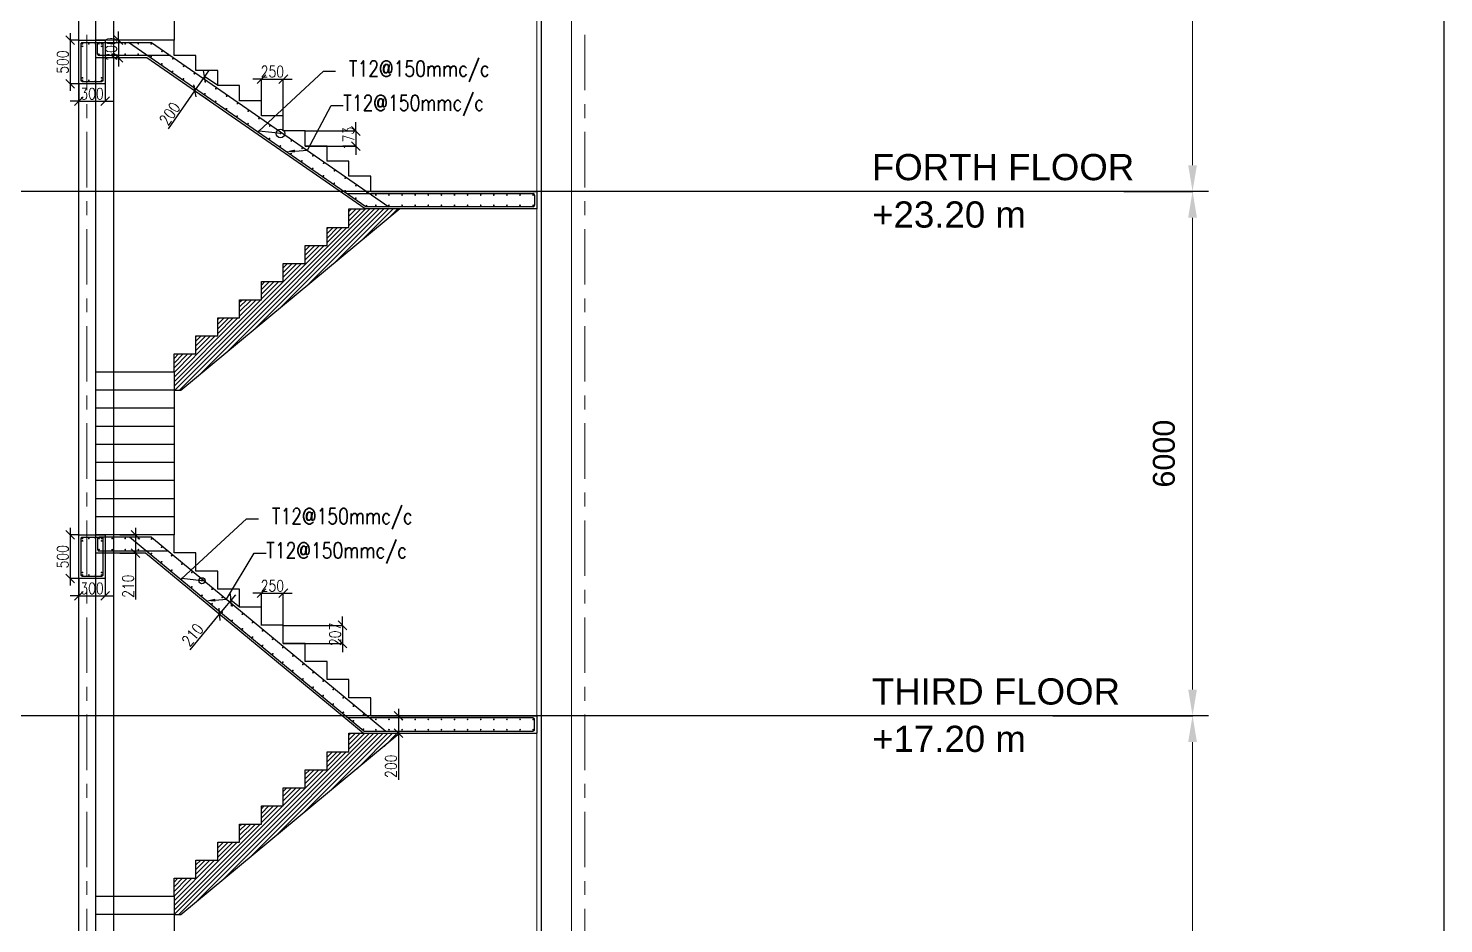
# Model space of a CAD drawing. Header units: millimetres. Extents: x 302989 to 1813244, y -656858 to -28185.
# Drawn here: x 1556258 to 1572456, y -611864 to -601618 of the extents above; entities that cross this region are included whole.
import ezdxf
from ezdxf import colors
from ezdxf.entities.mleader import LeaderData, LeaderLine
from ezdxf.math import Vec2, Vec3

# ---------------------------------------------------------------- set-up
doc = ezdxf.new("R2010")
doc.units = ezdxf.units.MM
doc.header["$MEASUREMENT"] = 0
doc.header["$PDMODE"] = 34
doc.linetypes.add('Grid Line', pattern=[22.225, 12.7, -3.175, 3.175, -3.175])
for name, color, linetype, lineweight in [('A-FLOR-LEVL', 51, 'Continuous', 9), ('LOAD AREA', 6, 'Continuous', 30), ('S-COLS', 5, 'Continuous', 9), ('S-GRID', 1, 'Continuous', 9)]:
    doc.layers.add(name, color=color, linetype=linetype, lineweight=lineweight)
for name, color, linetype in [('C.S LAYER Y', 131, 'Continuous'), ('CUTTED-BAR', 2, 'Continuous'), ('limits', 7, 'Continuous')]:
    doc.layers.add(name, color=color, linetype=linetype)
doc.styles.add('ARIAL', font='arial.ttf', dxfattribs={"height": 2.2})
doc.styles.add('DIM', font='ROMANS.SHX', dxfattribs={"width": 0.8})
doc.styles.get("Standard").update_dxf_attribs({"font": 'arial.ttf'})
doc.dimstyles.new('D250-1-100-BF', dxfattribs={"dimscale": 1000, "dimtxt": 0.25, "dimasz": 0.1, "dimexe": 0.1, "dimexo": 0.1, "dimgap": 0.02, "dimtad": 1, "dimdec": 0, "dimzin": 13, "dimdsep": 46, "dimtxsty": 'DIM', "dimblk1": 'OBLIQUE', "dimblk2": 'OBLIQUE', "dimsah": 1, "dimcen": 0, "dimdle": 0.08, "dimclrd": 8, "dimclre": 9, "dimclrt": 4, "dimadec": 0, "dimazin": 0, "dimtp": 1, "dimtm": 1, "dimtfac": 1000, "dimtdec": 0, "dimtix": 1, "dimtmove": 0, "dimatfit": 3, "dimldrblk": 'OBLIQUE', "dimfxl": 1, "dimtolj": 1, "dimtzin": 13, "dimarcsym": 0})
doc.dimstyles.new('ISO-25', dxfattribs={"dimtxt": 550, "dimasz": 600, "dimexe": 1.25, "dimexo": 0.625, "dimtad": 1, "dimdec": 0, "dimdsep": 46, "dimtxsty": 'Standard', "dimcen": 2.5, "dimadec": 0, "dimazin": 0, "dimtfac": 1, "dimtdec": 0, "dimtmove": 0, "dimatfit": 3, "dimfxl": 1, "dimarcsym": 0})

# ---------------------------------------------------------------- blocks, each defined once
blk = doc.blocks.new('*D1881')
at = {"color": 0, "linetype": 'Continuous', "lineweight": -2, "transparency": 16777216}
for p, q in [((1567983, -609485), (1569584, -609485)), ((1568797, -615485), (1569584, -615485))]:
    blk.add_line(p, q, dxfattribs=at)
at = {"color": 0, "linetype": 'Continuous', "lineweight": 15, "transparency": 16777216}
blk.add_line((1569582, -615185), (1569582, -609785), dxfattribs=at)
at = {"color": 0, "linetype": 'Continuous', "lineweight": -2, "transparency": 16777216}
for points in [[(1569532, -609785), (1569632, -609785), (1569582, -609485)], [(1569532, -615185), (1569632, -615185), (1569582, -615485)]]:
    blk.add_solid(points, dxfattribs=at)
at = {"layer": 'Defpoints', "color": 0, "linetype": 'Continuous', "lineweight": -2, "transparency": 16777216}
for p in [(1567982, -609485), (1569582, -609485), (1568797, -615485)]:
    blk.add_point(p, dxfattribs=at)
at = {"color": 0, "linetype": 'Continuous', "transparency": 16777216, "insert": (1569255, -612485), "char_height": 250, "attachment_point": 5, "rotation": 90}
blk.add_mtext('6000', dxfattribs=at)
blk = doc.blocks.new('*D1882')
at = {"color": 0, "linetype": 'Continuous', "lineweight": -2, "transparency": 16777216}
for p, q in [((1568797, -603485), (1569584, -603485)), ((1567983, -609485), (1569584, -609485))]:
    blk.add_line(p, q, dxfattribs=at)
at = {"color": 0, "linetype": 'Continuous', "lineweight": 15, "transparency": 16777216}
blk.add_line((1569582, -609185), (1569582, -603785), dxfattribs=at)
at = {"color": 0, "linetype": 'Continuous', "lineweight": -2, "transparency": 16777216}
for points in [[(1569532, -603785), (1569632, -603785), (1569582, -603485)], [(1569532, -609185), (1569632, -609185), (1569582, -609485)]]:
    blk.add_solid(points, dxfattribs=at)
at = {"layer": 'Defpoints', "color": 0, "linetype": 'Continuous', "lineweight": -2, "transparency": 16777216}
for p in [(1568797, -603485), (1569582, -603485), (1567982, -609485)]:
    blk.add_point(p, dxfattribs=at)
at = {"color": 0, "linetype": 'Continuous', "transparency": 16777216, "insert": (1569255, -606485), "char_height": 250, "attachment_point": 5, "rotation": 90}
blk.add_mtext('6000', dxfattribs=at)
blk = doc.blocks.new('*D1883')
at = {"color": 0, "linetype": 'Continuous', "lineweight": -2, "transparency": 16777216}
for p, q in [((1568797, -598485), (1569584, -598485)), ((1568797, -603485), (1569584, -603485))]:
    blk.add_line(p, q, dxfattribs=at)
at = {"color": 0, "linetype": 'Continuous', "lineweight": 15, "transparency": 16777216}
blk.add_line((1569582, -603185), (1569582, -598785), dxfattribs=at)
at = {"color": 0, "linetype": 'Continuous', "lineweight": -2, "transparency": 16777216}
for points in [[(1569532, -598785), (1569632, -598785), (1569582, -598485)], [(1569532, -603185), (1569632, -603185), (1569582, -603485)]]:
    blk.add_solid(points, dxfattribs=at)
at = {"layer": 'Defpoints', "color": 0, "linetype": 'Continuous', "lineweight": -2, "transparency": 16777216}
for p in [(1568797, -598485), (1569582, -598485), (1568797, -603485)]:
    blk.add_point(p, dxfattribs=at)
at = {"color": 0, "linetype": 'Continuous', "transparency": 16777216, "insert": (1569255, -600985), "char_height": 250, "attachment_point": 5, "rotation": 90}
blk.add_mtext('5000', dxfattribs=at)
blk = doc.blocks.new('_OBLIQUE')
at = {"color": 0, "linetype": 'ByBlock'}
blk.add_line((-0.5, -0.5), (0.5, 0.5), dxfattribs=at)
blk = doc.blocks.new('*D1920')
at = {"layer": 'CUTTED-BAR', "color": 8, "lineweight": -2, "ltscale": 2000, "transparency": 16777216}
for p, q in [((1560006, -602793), (1560006, -602693)), ((1560006, -602793), (1560006, -602966)), ((1560006, -602966), (1560006, -603066))]:
    blk.add_line(p, q, dxfattribs=at)
at = {"layer": 'CUTTED-BAR', "color": 9, "lineweight": -2, "ltscale": 2000, "transparency": 16777216}
for p, q in [((1559426, -602793), (1560006, -602793)), ((1559426, -602966), (1560006, -602966))]:
    blk.add_line(p, q, dxfattribs=at)
at = {"layer": 'Defpoints', "color": 0, "lineweight": -2, "ltscale": 2000, "transparency": 16777216}
for p in [(1559426, -602793), (1559426, -602966), (1560006, -602966)]:
    blk.add_point(p, dxfattribs=at)
at = {"layer": 'CUTTED-BAR', "color": 8, "lineweight": -2, "ltscale": 2000, "transparency": 16777216, "xscale": 100, "yscale": 100, "zscale": 100}
for p, rotation in [((1560006, -602793), 270), ((1560006, -602966), 90)]:
    blk.add_blockref('_OBLIQUE', p, dxfattribs=dict(at, rotation=rotation))
at = {"layer": 'CUTTED-BAR', "color": 4, "lineweight": -2, "ltscale": 2000, "transparency": 16777216, "insert": (1559921, -602879), "char_height": 130, "attachment_point": 5, "rotation": 90, "style": 'DIM'}
blk.add_mtext('\\A1;173', dxfattribs=at)
blk = doc.blocks.new('*D1921')
at = {"layer": 'CUTTED-BAR', "color": 8, "lineweight": -2, "ltscale": 2000, "transparency": 16777216}
for p, q in [((1558926, -602199), (1558826, -602199)), ((1558926, -602199), (1559176, -602199)), ((1559176, -602199), (1559276, -602199))]:
    blk.add_line(p, q, dxfattribs=at)
at = {"layer": 'CUTTED-BAR', "color": 9, "lineweight": -2, "ltscale": 2000, "transparency": 16777216}
for p, q in [((1558926, -602620), (1558926, -602199)), ((1559176, -602620), (1559176, -602199))]:
    blk.add_line(p, q, dxfattribs=at)
at = {"layer": 'Defpoints', "color": 0, "lineweight": -2, "ltscale": 2000, "transparency": 16777216}
for p in [(1559176, -602199), (1558926, -602620), (1559176, -602620)]:
    blk.add_point(p, dxfattribs=at)
at = {"layer": 'CUTTED-BAR', "color": 8, "lineweight": -2, "ltscale": 2000, "transparency": 16777216, "xscale": 100, "yscale": 100, "zscale": 100}
blk.add_blockref('_OBLIQUE', (1558926, -602199), dxfattribs=at)
at = {"layer": 'CUTTED-BAR', "color": 8, "lineweight": -2, "ltscale": 2000, "transparency": 16777216, "xscale": 100, "yscale": 100, "zscale": 100, "rotation": 180}
blk.add_blockref('_OBLIQUE', (1559176, -602199), dxfattribs=at)
at = {"layer": 'CUTTED-BAR', "color": 4, "lineweight": -2, "ltscale": 2000, "transparency": 16777216, "insert": (1559051, -602114), "char_height": 130, "attachment_point": 5, "style": 'DIM'}
blk.add_mtext('\\A1;250', dxfattribs=at)
blk = doc.blocks.new('*U1912')
at = {"layer": 'CUTTED-BAR', "const_width": 10}
blk.add_lwpolyline([(-3, -4, 1), (3, 4, 1)], format="xyb", close=True, dxfattribs=at)
blk = doc.blocks.new('*U1913')
at = {"layer": 'CUTTED-BAR', "color": 0, "linetype": 'ByBlock', "lineweight": -2, "transparency": 16777216}
for p in [(0, 0), (150, 0), (300, 0), (450, 0), (600, 0), (750, 0), (900, 0), (1050, 0), (1200, 0), (1350, 0), (1500, 0), (1650, 0), (1800, 0)]:
    blk.add_blockref('*U1912', p, dxfattribs=at)
blk = doc.blocks.new('*U1914')
at = {"layer": 'CUTTED-BAR', "const_width": 10}
blk.add_lwpolyline([(-3, -4, 1), (3, 4, 1)], format="xyb", close=True, dxfattribs=at)
blk = doc.blocks.new('*U1915')
at = {"layer": 'CUTTED-BAR', "color": 0, "linetype": 'ByBlock', "lineweight": -2, "transparency": 16777216}
for p in [(0, 0), (150, 0), (300, 0), (450, 0), (600, 0), (750, 0), (900, 0), (1050, 0), (1200, 0), (1350, 0), (1500, 0), (1650, 0), (1800, 0)]:
    blk.add_blockref('*U1914', p, dxfattribs=at)
blk = doc.blocks.new('*U1916')
at = {"layer": 'CUTTED-BAR', "const_width": 10}
blk.add_lwpolyline([(3, -4, -1), (-3, 4, -1)], format="xyb", close=True, dxfattribs=at)
blk = doc.blocks.new('*U1917')
at = {"layer": 'A-FLOR-LEVL', "color": 0, "linetype": 'ByBlock', "lineweight": -2, "transparency": 16777216}
for p in [(0, 0), (150, 0), (300, 0), (450, 0)]:
    blk.add_blockref('*U1916', p, dxfattribs=at)
blk = doc.blocks.new('*U1918')
at = {"layer": 'CUTTED-BAR', "const_width": 10}
blk.add_lwpolyline([(3, -4, -1), (-3, 4, -1)], format="xyb", close=True, dxfattribs=at)
blk = doc.blocks.new('*U1919')
at = {"layer": 'A-FLOR-LEVL', "color": 0, "linetype": 'ByBlock', "lineweight": -2, "transparency": 16777216}
for p in [(0, 0), (150, 0), (300, 0), (450, 0)]:
    blk.add_blockref('*U1918', p, dxfattribs=at)
blk = doc.blocks.new('*D1922')
at = {"layer": 'CUTTED-BAR', "color": 8, "lineweight": -2, "ltscale": 2000, "transparency": 16777216}
for p, q in [((1557291, -601755), (1557291, -601655)), ((1557291, -601755), (1557291, -601955)), ((1557291, -601955), (1557291, -602055))]:
    blk.add_line(p, q, dxfattribs=at)
at = {"layer": 'CUTTED-BAR', "color": 9, "lineweight": -2, "ltscale": 2000, "transparency": 16777216}
for p, q in [((1557303, -601755), (1557291, -601755)), ((1557303, -601955), (1557291, -601955))]:
    blk.add_line(p, q, dxfattribs=at)
at = {"layer": 'Defpoints', "color": 0, "lineweight": -2, "ltscale": 2000, "transparency": 16777216}
for p in [(1557303, -601755), (1557291, -601955), (1557303, -601955)]:
    blk.add_point(p, dxfattribs=at)
at = {"layer": 'CUTTED-BAR', "color": 8, "lineweight": -2, "ltscale": 2000, "transparency": 16777216, "xscale": 100, "yscale": 100, "zscale": 100}
for p, rotation in [((1557291, -601755), 270), ((1557291, -601955), 90)]:
    blk.add_blockref('_OBLIQUE', p, dxfattribs=dict(at, rotation=rotation))
at = {"layer": 'CUTTED-BAR', "color": 4, "lineweight": -2, "ltscale": 2000, "transparency": 16777216, "insert": (1557206, -601855), "char_height": 130, "attachment_point": 5, "rotation": 90, "style": 'DIM'}
blk.add_mtext('\\A1;200', dxfattribs=at)
blk = doc.blocks.new('*D1923')
at = {"layer": 'CUTTED-BAR', "color": 8, "lineweight": -2, "ltscale": 2000, "transparency": 16777216}
for p, q in [((1558320, -602103), (1558161, -602333)), ((1558161, -602333), (1557858, -602770))]:
    blk.add_line(p, q, dxfattribs=at)
at = {"layer": 'CUTTED-BAR', "color": 9, "lineweight": -2, "ltscale": 2000, "transparency": 16777216}
for p, q in [((1558426, -602274), (1558274, -602169)), ((1558312, -602438), (1558161, -602333))]:
    blk.add_line(p, q, dxfattribs=at)
at = {"layer": 'Defpoints', "color": 0, "lineweight": -2, "ltscale": 2000, "transparency": 16777216}
for p in [(1558161, -602333), (1558426, -602274), (1558312, -602438)]:
    blk.add_point(p, dxfattribs=at)
at = {"layer": 'CUTTED-BAR', "color": 8, "lineweight": -2, "ltscale": 2000, "transparency": 16777216, "xscale": 100, "yscale": 100, "zscale": 100}
for p, rotation in [((1558274, -602169), 55.31676570710016), ((1558161, -602333), 235.3167657071002)]:
    blk.add_blockref('_OBLIQUE', p, dxfattribs=dict(at, rotation=rotation))
at = {"layer": 'CUTTED-BAR', "color": 4, "lineweight": -2, "ltscale": 2000, "transparency": 16777216, "insert": (1557876, -602595), "char_height": 130, "attachment_point": 5, "rotation": 55.3168, "style": 'DIM'}
blk.add_mtext('\\A1;200', dxfattribs=at)
blk = doc.blocks.new('_Origin')
at = {"color": 0, "linetype": 'ByBlock', "lineweight": -2}
blk.add_line((0, 0), (-1, 0), dxfattribs=at)
blk.add_circle((0, 0), 0.5, dxfattribs=at)
blk = doc.blocks.new('*U1941')
at = {"layer": 'CUTTED-BAR', "const_width": 10}
blk.add_lwpolyline([(19, -18, -1), (9, -15, -1)], format="xyb", close=True, dxfattribs=at)
blk = doc.blocks.new('*U1942')
at = {"layer": 'A-FLOR-LEVL', "color": 0, "linetype": 'ByBlock', "lineweight": -2, "transparency": 16777216, "rotation": 320.3752433907609}
for p in [(1557667, -607440), (1557783, -607535), (1557898, -607631), (1558014, -607727), (1558129, -607822), (1558245, -607918), (1558360, -608014), (1558476, -608109), (1558591, -608205), (1558707, -608301), (1558822, -608396), (1558938, -608492), (1559053, -608588), (1559169, -608683), (1559285, -608779), (1559400, -608875), (1559516, -608970), (1559631, -609066), (1559747, -609162), (1559862, -609257), (1559978, -609353), (1560093, -609449)]:
    blk.add_blockref('*U1941', p, dxfattribs=at)
blk = doc.blocks.new('*U1943')
at = {"layer": 'CUTTED-BAR', "const_width": 10}
blk.add_lwpolyline([(319, 14, -1), (309, 17, -1)], format="xyb", close=True, dxfattribs=at)
blk = doc.blocks.new('*U1944')
at = {"layer": 'A-FLOR-LEVL', "color": 0, "linetype": 'ByBlock', "lineweight": -2, "transparency": 16777216, "rotation": 320.3752433907643}
for p in [(1557416, -607440), (1557532, -607535), (1557647, -607631), (1557763, -607727), (1557878, -607822), (1557994, -607918), (1558109, -608014), (1558225, -608109), (1558340, -608205), (1558456, -608301), (1558572, -608396), (1558687, -608492), (1558803, -608588), (1558918, -608683), (1559034, -608779), (1559149, -608875), (1559265, -608970), (1559380, -609066), (1559496, -609162), (1559611, -609257), (1559727, -609353), (1559842, -609449)]:
    blk.add_blockref('*U1943', p, dxfattribs=at)
blk = doc.blocks.new('*U1945')
at = {"layer": 'CUTTED-BAR', "const_width": 10}
blk.add_lwpolyline([(3, -4, -1), (-3, 4, -1)], format="xyb", close=True, dxfattribs=at)
blk = doc.blocks.new('*U1946')
at = {"layer": 'A-FLOR-LEVL', "color": 0, "linetype": 'ByBlock', "lineweight": -2, "transparency": 16777216}
for p in [(0, 0), (150, 0), (300, 0), (450, 0)]:
    blk.add_blockref('*U1945', p, dxfattribs=at)
blk = doc.blocks.new('*U1947')
at = {"layer": 'A-FLOR-LEVL', "color": 2, "lineweight": -2, "const_width": 10}
blk.add_lwpolyline([(3, -4, -1), (-3, 4, -1)], format="xyb", close=True, dxfattribs=at)
blk = doc.blocks.new('*U1948')
at = {"layer": 'A-FLOR-LEVL', "color": 0, "linetype": 'ByBlock', "lineweight": -2, "transparency": 16777216}
for p in [(0, 0), (150, 0), (300, 0), (450, 0)]:
    blk.add_blockref('*U1947', p, dxfattribs=at)
blk = doc.blocks.new('*U1951')
at = {"layer": 'CUTTED-BAR', "const_width": 10}
blk.add_lwpolyline([(3, -4, -1), (-3, 4, -1)], format="xyb", close=True, dxfattribs=at)
blk = doc.blocks.new('*U1952')
at = {"layer": 'A-FLOR-LEVL', "color": 0, "linetype": 'ByBlock', "lineweight": -2, "transparency": 16777216}
for p in [(-1800, 0), (-1650, 0), (-1500, 0), (-1350, 0), (-1200, 0), (-1050, 0), (-900, 0), (-750, 0), (-600, 0), (-450, 0), (-300, 0), (-150, 0), (0, 0)]:
    blk.add_blockref('*U1951', p, dxfattribs=at)
blk = doc.blocks.new('*U1949')
at = {"layer": 'CUTTED-BAR', "const_width": 10}
blk.add_lwpolyline([(3, -4, -1), (-3, 4, -1)], format="xyb", close=True, dxfattribs=at)
blk = doc.blocks.new('*U1950')
at = {"layer": 'A-FLOR-LEVL', "color": 0, "linetype": 'ByBlock', "lineweight": -2, "transparency": 16777216}
for p in [(-1800, 0), (-1650, 0), (-1500, 0), (-1350, 0), (-1200, 0), (-1050, 0), (-900, 0), (-750, 0), (-600, 0), (-450, 0), (-300, 0), (-150, 0), (0, 0)]:
    blk.add_blockref('*U1949', p, dxfattribs=at)
blk = doc.blocks.new('*D1953')
at = {"layer": 'CUTTED-BAR', "color": 9, "lineweight": -2, "ltscale": 2000, "transparency": 16777216}
for p, q in [((1560482, -609485), (1560493, -609485)), ((1560482, -609685), (1560493, -609685))]:
    blk.add_line(p, q, dxfattribs=at)
at = {"layer": 'CUTTED-BAR', "color": 8, "lineweight": -2, "ltscale": 2000, "transparency": 16777216}
for p, q in [((1560493, -609405), (1560493, -609685)), ((1560493, -609685), (1560493, -610216))]:
    blk.add_line(p, q, dxfattribs=at)
at = {"layer": 'Defpoints', "color": 0, "lineweight": -2, "ltscale": 2000, "transparency": 16777216}
for p in [(1560482, -609485), (1560482, -609685), (1560493, -609685)]:
    blk.add_point(p, dxfattribs=at)
at = {"layer": 'CUTTED-BAR', "color": 8, "lineweight": -2, "ltscale": 2000, "transparency": 16777216, "xscale": 100, "yscale": 100, "zscale": 100}
for p, rotation in [((1560493, -609485), 90), ((1560493, -609685), 270)]:
    blk.add_blockref('_OBLIQUE', p, dxfattribs=dict(at, rotation=rotation))
at = {"layer": 'CUTTED-BAR', "color": 4, "lineweight": -2, "ltscale": 2000, "transparency": 16777216, "insert": (1560408, -610062), "char_height": 130, "attachment_point": 5, "rotation": 90, "style": 'DIM'}
blk.add_mtext('\\A1;200', dxfattribs=at)
blk = doc.blocks.new('*D1954')
at = {"layer": 'CUTTED-BAR', "color": 9, "lineweight": -2, "ltscale": 2000, "transparency": 16777216}
for p, q in [((1557305, -607415), (1557485, -607415)), ((1557305, -607625), (1557485, -607625))]:
    blk.add_line(p, q, dxfattribs=at)
at = {"layer": 'CUTTED-BAR', "color": 8, "lineweight": -2, "ltscale": 2000, "transparency": 16777216}
for p, q in [((1557485, -607335), (1557485, -607625)), ((1557485, -607625), (1557485, -608156))]:
    blk.add_line(p, q, dxfattribs=at)
at = {"layer": 'Defpoints', "color": 0, "lineweight": -2, "ltscale": 2000, "transparency": 16777216}
for p in [(1557305, -607415), (1557305, -607625), (1557485, -607625)]:
    blk.add_point(p, dxfattribs=at)
at = {"layer": 'CUTTED-BAR', "color": 8, "lineweight": -2, "ltscale": 2000, "transparency": 16777216, "xscale": 100, "yscale": 100, "zscale": 100}
for p, rotation in [((1557485, -607415), 90), ((1557485, -607625), 270)]:
    blk.add_blockref('_OBLIQUE', p, dxfattribs=dict(at, rotation=rotation))
at = {"layer": 'CUTTED-BAR', "color": 4, "lineweight": -2, "ltscale": 2000, "transparency": 16777216, "insert": (1557400, -608002), "char_height": 130, "attachment_point": 5, "rotation": 90, "style": 'DIM'}
blk.add_mtext('\\A1;210', dxfattribs=at)
blk = doc.blocks.new('*D1955')
at = {"layer": 'CUTTED-BAR', "color": 8, "lineweight": -2, "ltscale": 2000, "transparency": 16777216}
for p, q in [((1558628, -608099), (1558443, -608323)), ((1558443, -608323), (1558105, -608731))]:
    blk.add_line(p, q, dxfattribs=at)
at = {"layer": 'CUTTED-BAR', "color": 9, "lineweight": -2, "ltscale": 2000, "transparency": 16777216}
for p, q in [((1558676, -608243), (1558577, -608161)), ((1558542, -608404), (1558443, -608323))]:
    blk.add_line(p, q, dxfattribs=at)
at = {"layer": 'Defpoints', "color": 0, "lineweight": -2, "ltscale": 2000, "transparency": 16777216}
for p in [(1558676, -608243), (1558443, -608323), (1558542, -608404)]:
    blk.add_point(p, dxfattribs=at)
at = {"layer": 'CUTTED-BAR', "color": 8, "lineweight": -2, "ltscale": 2000, "transparency": 16777216, "xscale": 100, "yscale": 100, "zscale": 100}
for p, rotation in [((1558577, -608161), 50.37524339081138), ((1558443, -608323), 230.3752433908114)]:
    blk.add_blockref('_OBLIQUE', p, dxfattribs=dict(at, rotation=rotation))
at = {"layer": 'CUTTED-BAR', "color": 4, "lineweight": -2, "ltscale": 2000, "transparency": 16777216, "insert": (1558137, -608559), "char_height": 130, "attachment_point": 5, "rotation": 50.3752, "style": 'DIM'}
blk.add_mtext('\\A1;210', dxfattribs=at)
blk = doc.blocks.new('*D1956')
at = {"layer": 'CUTTED-BAR', "color": 8, "lineweight": -2, "ltscale": 2000, "transparency": 16777216}
for p, q in [((1558926, -608083), (1558826, -608083)), ((1558926, -608083), (1559176, -608083)), ((1559176, -608083), (1559276, -608083))]:
    blk.add_line(p, q, dxfattribs=at)
at = {"layer": 'CUTTED-BAR', "color": 9, "lineweight": -2, "ltscale": 2000, "transparency": 16777216}
for p, q in [((1558926, -608450), (1558926, -608083)), ((1559176, -608450), (1559176, -608083))]:
    blk.add_line(p, q, dxfattribs=at)
at = {"layer": 'Defpoints', "color": 0, "lineweight": -2, "ltscale": 2000, "transparency": 16777216}
for p in [(1559176, -608083), (1558926, -608450), (1559176, -608450)]:
    blk.add_point(p, dxfattribs=at)
at = {"layer": 'CUTTED-BAR', "color": 8, "lineweight": -2, "ltscale": 2000, "transparency": 16777216, "xscale": 100, "yscale": 100, "zscale": 100}
blk.add_blockref('_OBLIQUE', (1558926, -608083), dxfattribs=at)
at = {"layer": 'CUTTED-BAR', "color": 8, "lineweight": -2, "ltscale": 2000, "transparency": 16777216, "xscale": 100, "yscale": 100, "zscale": 100, "rotation": 180}
blk.add_blockref('_OBLIQUE', (1559176, -608083), dxfattribs=at)
at = {"layer": 'CUTTED-BAR', "color": 4, "lineweight": -2, "ltscale": 2000, "transparency": 16777216, "insert": (1559051, -607998), "char_height": 130, "attachment_point": 5, "style": 'DIM'}
blk.add_mtext('\\A1;250', dxfattribs=at)
blk = doc.blocks.new('*D1957')
at = {"layer": 'CUTTED-BAR', "color": 8, "lineweight": -2, "ltscale": 2000, "transparency": 16777216}
for p, q in [((1559853, -608450), (1559853, -608350)), ((1559853, -608450), (1559853, -608657)), ((1559853, -608657), (1559853, -608757))]:
    blk.add_line(p, q, dxfattribs=at)
at = {"layer": 'CUTTED-BAR', "color": 9, "lineweight": -2, "ltscale": 2000, "transparency": 16777216}
for p, q in [((1559176, -608450), (1559853, -608450)), ((1559176, -608657), (1559853, -608657))]:
    blk.add_line(p, q, dxfattribs=at)
at = {"layer": 'Defpoints', "color": 0, "lineweight": -2, "ltscale": 2000, "transparency": 16777216}
for p in [(1559176, -608450), (1559176, -608657), (1559853, -608657)]:
    blk.add_point(p, dxfattribs=at)
at = {"layer": 'CUTTED-BAR', "color": 8, "lineweight": -2, "ltscale": 2000, "transparency": 16777216, "xscale": 100, "yscale": 100, "zscale": 100}
for p, rotation in [((1559853, -608450), 270), ((1559853, -608657), 90)]:
    blk.add_blockref('_OBLIQUE', p, dxfattribs=dict(at, rotation=rotation))
at = {"layer": 'CUTTED-BAR', "color": 4, "lineweight": -2, "ltscale": 2000, "transparency": 16777216, "insert": (1559768, -608553), "char_height": 130, "attachment_point": 5, "rotation": 90, "style": 'DIM'}
blk.add_mtext('\\A1;207', dxfattribs=at)
blk = doc.blocks.new('*D2058')
at = {"layer": 'CUTTED-BAR', "color": 9, "lineweight": -2, "ltscale": 2000, "transparency": 16777216}
for p, q in [((1556937, -624255), (1556937, -624452)), ((1557237, -624255), (1557237, -624452))]:
    blk.add_line(p, q, dxfattribs=at)
at = {"layer": 'CUTTED-BAR', "color": 8, "lineweight": -2, "ltscale": 2000, "transparency": 16777216}
for p, q in [((1556937, -624452), (1556837, -624452)), ((1556937, -624452), (1557237, -624452)), ((1557237, -624452), (1557337, -624452))]:
    blk.add_line(p, q, dxfattribs=at)
at = {"layer": 'Defpoints', "color": 0, "lineweight": -2, "ltscale": 2000, "transparency": 16777216}
for p in [(1556937, -624255), (1557237, -624255), (1557237, -624452)]:
    blk.add_point(p, dxfattribs=at)
at = {"layer": 'CUTTED-BAR', "color": 8, "lineweight": -2, "ltscale": 2000, "transparency": 16777216, "xscale": 100, "yscale": 100, "zscale": 100}
blk.add_blockref('_OBLIQUE', (1556937, -624452), dxfattribs=at)
at = {"layer": 'CUTTED-BAR', "color": 8, "lineweight": -2, "ltscale": 2000, "transparency": 16777216, "xscale": 100, "yscale": 100, "zscale": 100, "rotation": 180}
blk.add_blockref('_OBLIQUE', (1557237, -624452), dxfattribs=at)
at = {"layer": 'CUTTED-BAR', "color": 4, "lineweight": -2, "ltscale": 2000, "transparency": 16777216, "insert": (1557087, -624367), "char_height": 130, "attachment_point": 5, "style": 'DIM'}
blk.add_mtext('\\A1;300', dxfattribs=at)
blk = doc.blocks.new('*D2062')
at = {"layer": 'CUTTED-BAR', "color": 8, "lineweight": -2, "ltscale": 2000, "transparency": 16777216}
blk.add_line((1556837, -623675), (1556837, -624335), dxfattribs=at)
at = {"layer": 'CUTTED-BAR', "color": 9, "lineweight": -2, "ltscale": 2000, "transparency": 16777216}
for p, q in [((1556937, -623755), (1556837, -623755)), ((1556937, -624255), (1556837, -624255))]:
    blk.add_line(p, q, dxfattribs=at)
at = {"layer": 'Defpoints', "color": 0, "lineweight": -2, "ltscale": 2000, "transparency": 16777216}
for p in [(1556937, -623755), (1556837, -624255), (1556937, -624255)]:
    blk.add_point(p, dxfattribs=at)
at = {"layer": 'CUTTED-BAR', "color": 8, "lineweight": -2, "ltscale": 2000, "transparency": 16777216, "xscale": 100, "yscale": 100, "zscale": 100}
for p, rotation in [((1556837, -623755), 90), ((1556837, -624255), 270)]:
    blk.add_blockref('_OBLIQUE', p, dxfattribs=dict(at, rotation=rotation))
at = {"layer": 'CUTTED-BAR', "color": 4, "lineweight": -2, "ltscale": 2000, "transparency": 16777216, "insert": (1556752, -624005), "char_height": 130, "attachment_point": 5, "rotation": 90, "style": 'DIM'}
blk.add_mtext('\\A1;500', dxfattribs=at)
blk = doc.blocks.new('hjtr')
at = {"layer": 'C.S LAYER Y', "color": 6, "lineweight": 25, "ltscale": 2000}
blk.add_lwpolyline([(1557211.7, -623795.7), (1557211.7, -624213.7, -0.4142136), (1557195.7, -624229.7), (1556977.7, -624229.7, -0.4142136), (1556961.7, -624213.7), (1556961.7, -623795.7, -0.4142136), (1556977.7, -623779.7), (1557195.7, -623779.7, -0.4142136)], format="xyb", close=True, dxfattribs=at)
at = {"layer": 'CUTTED-BAR', "color": 3, "lineweight": -2, "ltscale": 2000}
blk.add_lwpolyline([(1557236.7, -623754.7), (1557236.7, -624254.7), (1556936.7, -624254.7), (1556936.7, -623754.7)], close=True, dxfattribs=at)
at = {"layer": 'CUTTED-BAR', "const_width": 10}
for points in [[(1556980.5, -623799.9, -1), (1556974.9, -623791.6, -1)], [(1557053.7, -623791.6, 1), (1557048.2, -623799.9, 1)], [(1557130.7, -623791.6, 1), (1557125.1, -623799.9, 1)], [(1557198.5, -623799.9, -1), (1557192.9, -623791.6, -1)], [(1556980.5, -623828.4, -1), (1556974.9, -623820.2, -1)], [(1557198.5, -623828.4, -1), (1557192.9, -623820.2, -1)], [(1556980.5, -624190.3, -1), (1556974.9, -624182, -1)], [(1556980.5, -624217.9, -1), (1556974.9, -624209.6, -1)], [(1557053.7, -624217.9, -1), (1557048.2, -624209.6, -1)], [(1557130.7, -624217.9, -1), (1557125.1, -624209.6, -1)], [(1557198.5, -624190.3, -1), (1557192.9, -624182, -1)], [(1557198.5, -624217.9, -1), (1557192.9, -624209.6, -1)]]:
    blk.add_lwpolyline(points, format="xyb", close=True, dxfattribs=at)
at = {"layer": 'CUTTED-BAR', "lineweight": -2, "ltscale": 2000}
dim = blk.add_linear_dim(base=(1556836.7, -624254.7), p1=(1556936.7, -623754.7), p2=(1556936.7, -624254.7), angle=90, dimstyle='D250-1-100-BF', override={"dimtxt": 0.13, "dimexe": 0, "dimexo": 0, "dimfxl": 3, "dimfxlon": 1}, dxfattribs=at)
dim.commit()
dim.dimension.update_dxf_attribs({"geometry": '*D2062', "text_midpoint": (1556751.7, -624004.7)})
dim = blk.add_linear_dim(base=(1557236.7, -624451.7), p1=(1556936.7, -624254.7), p2=(1557236.7, -624254.7), dimstyle='D250-1-100-BF', override={"dimtxt": 0.13, "dimexe": 0, "dimexo": 0, "dimfxl": 3, "dimfxlon": 1}, dxfattribs=at)
dim.commit()
dim.dimension.update_dxf_attribs({"geometry": '*D2058', "text_midpoint": (1557086.7, -624366.7)})

msp = doc.modelspace()

# ---------------------------------------------------------------- hatches: boundary and pattern name
at = {"layer": 'CUTTED-BAR', "lineweight": -2, "ltscale": 2000, "true_color": 0xf8991e}
h = msp.add_hatch(dxfattribs=at)
h.set_pattern_fill('ANSI31', color=30, scale=300)
h.paths.add_polyline_path([(1560510.1558, -603684.7463), (1560113.5933, -603684.7463), (1559926.0458, -603684.7463), (1559926.0458, -603895.7463), (1559676.0458, -603895.7463), (1559676.0458, -604102.7463), (1559426.0458, -604102.7463), (1559426.0458, -604309.7463), (1559176.0458, -604309.7463), (1559176.0458, -604516.7463), (1558926.0458, -604516.7463), (1558926.0458, -604723.7463), (1558676.0458, -604723.7463), (1558676.0458, -604930.7463), (1558426.0458, -604930.7463), (1558426.0458, -605137.7463), (1558176.0458, -605137.7463), (1558176.0458, -605344.7463), (1557926.0458, -605344.7463), (1557926.0458, -605551.7463), (1557926.0458, -605761.7463), (1558001.7017, -605761.7463)])
h = msp.add_hatch(dxfattribs=at)
h.set_pattern_fill('ANSI31', color=30, scale=300)
h.paths.add_polyline_path([(1560510.1558, -609684.7463), (1559926.0458, -609684.7463), (1559926.0458, -609895.7463), (1559676.0458, -609895.7463), (1559676.0458, -610102.7463), (1559426.0458, -610102.7463), (1559426.0458, -610309.7463), (1559176.0458, -610309.7463), (1559176.0458, -610516.7463), (1558926.0458, -610516.7463), (1558926.0458, -610723.7463), (1558676.0458, -610723.7463), (1558676.0458, -610930.7463), (1558426.0458, -610930.7463), (1558426.0458, -611137.7463), (1558176.0458, -611137.7463), (1558176.0458, -611344.7463), (1557926.0458, -611344.7463), (1557926.0458, -611551.7463), (1557926.0458, -611761.7463), (1558001.7017, -611761.7463)])

# ---------------------------------------------------------------- linework, layer by layer
at = {"layer": 'A-FLOR-LEVL', "color": 2, "lineweight": -2, "ltscale": 2000}
for p, q in [((1557026.0406, -593984.7463), (1557026.0404, -627292.0526)), ((1562126.0404, -593984.7463), (1562126.0404, -627292.0526))]:
    msp.add_line(p, q, dxfattribs=at)
msp.add_lwpolyline([(1547055.6636, -577548.9682), (1572456.1588, -577548.9682), (1572456.1588, -649586.4723), (1547055.6636, -649586.4723)], close=True, dxfattribs=at)
at = {"layer": 'C.S LAYER Y', "color": 6, "lineweight": 25, "ltscale": 2000}
for p, q in [((1557051.0404, -601913.7463), (1557051.0404, -601795.7463)), ((1557067.0404, -601779.7463), (1557668.2392, -601779.7463)), ((1557885.0022, -601929.7463), (1557067.0404, -601929.7463)), ((1560121.3998, -603659.7463), (1557404.6368, -601779.7463)), ((1557668.2392, -601779.7463), (1560385.0022, -603659.7463)), ((1559904.6368, -603509.7463), (1562035.0404, -603509.7463)), ((1562051.0404, -603525.7463), (1562051.0404, -603643.7463)), ((1562035.0404, -603659.7463), (1560121.3998, -603659.7463)), ((1557667.0391, -607439.7463), (1557067.0405, -607439.7463)), ((1560097.3192, -609659.7463), (1557416.1598, -607439.7463)), ((1557667.0391, -607439.7463), (1560348.1985, -609659.7463)), ((1557051.0405, -607455.7463), (1557051.0405, -607583.7463)), ((1557860.2758, -607599.7463), (1557067.0405, -607599.7463))]:
    msp.add_line(p, q, dxfattribs=at)
msp.add_lwpolyline([(1560097.3192, -609659.7463), (1562035.0404, -609659.7463, 0.4142135624), (1562051.0404, -609643.7463), (1562051.0404, -609525.7463, 0.4142135624), (1562035.0404, -609509.7463), (1559916.1598, -609509.7463)], format="xyb", dxfattribs=at)
for centre, start, end in [((1557067.0404, -601795.7463), 89.99999975, 179.99999975), ((1557067.0404, -601913.7463), 179.99999975, 269.99999975), ((1562035.0404, -603525.7463), 0, 90), ((1562035.0404, -603643.7463), 270, 0), ((1557067.0405, -607455.7463), 89.99999975, 179.99999975), ((1557067.0405, -607583.7463), 179.99999975, 269.99999975)]:
    msp.add_arc(centre, 16, start, end, dxfattribs=at)
at = {"layer": 'CUTTED-BAR', "color": 5, "lineweight": -2, "ltscale": 2000}
for p, q in [((1556836.7105, -627292.0526), (1556836.7105, -593984.7463)), ((1557236.7105, -627292.0526), (1557236.7105, -593984.7463))]:
    msp.add_line(p, q, dxfattribs=at)
at = {"layer": 'CUTTED-BAR', "color": 3, "lineweight": -2, "ltscale": 2000}
for p, q in [((1557926.0458, -600197.7463), (1557926.0458, -601754.7463)), ((1560176.0457, -603484.7463), (1562076.0404, -603484.7463)), ((1562076.0404, -603484.7463), (1562076.0404, -603684.7463)), ((1557926.0458, -605551.7463), (1557026.0405, -605551.7463)), ((1557926.0458, -605758.7463), (1557026.0405, -605758.7463)), ((1557926.0458, -605965.7463), (1557026.0405, -605965.7463)), ((1557926.0458, -606172.7463), (1557026.0405, -606172.7463)), ((1557926.0457, -606379.7463), (1557026.0405, -606379.7463)), ((1557926.0457, -606586.7463), (1557026.0405, -606586.7463)), ((1557926.0457, -606793.7463), (1557026.0405, -606793.7463)), ((1557926.0457, -607000.7463), (1557026.0405, -607000.7463)), ((1557926.0457, -607207.7463), (1557026.0405, -607207.7463)), ((1557926.0457, -607414.7463), (1557026.0405, -607414.7463)), ((1557926.0457, -607621.7463), (1557926.0457, -607414.7463)), ((1557600.3898, -607624.7463), (1557026.0405, -607624.7463)), ((1560088.3125, -609684.7463), (1557600.3898, -607624.7463)), ((1560176.0458, -609484.7463), (1562076.0404, -609484.7463)), ((1562076.0404, -609484.7463), (1562076.0404, -609684.7463)), ((1559926.0458, -609895.7463), (1559926.0458, -609684.7463)), ((1559926.0458, -609684.7463), (1562076.0404, -609684.7463)), ((1557926.0458, -611551.7463), (1557026.0405, -611551.7463)), ((1557926.0458, -611758.7463), (1557026.0405, -611758.7463))]:
    msp.add_line(p, q, dxfattribs=at)
for points in [[(1557926.0457, -601754.7463), (1557026.0404, -601754.7463)], [(1557926.0457, -601927.7463), (1557926.0457, -601754.7463)], [(1558176.0457, -601927.7463), (1557926.0457, -601927.7463)], [(1558176.0457, -602100.7463), (1558176.0457, -601927.7463)], [(1562076.0404, -603684.7463), (1560113.5933, -603684.7463), (1557613.5933, -601954.7463), (1557026.0404, -601954.7463)], [(1558426.0457, -602100.7463), (1558176.0457, -602100.7463)], [(1558426.0457, -602273.7463), (1558426.0457, -602100.7463)], [(1558676.0457, -602273.7463), (1558426.0457, -602273.7463)], [(1558676.0457, -602446.7463), (1558676.0457, -602273.7463)], [(1558926.0457, -602446.7463), (1558676.0457, -602446.7463)], [(1558926.0457, -602619.7463), (1558926.0457, -602446.7463)], [(1559176.0457, -602619.7463), (1558926.0457, -602619.7463)], [(1559176.0457, -602792.7463), (1559176.0457, -602619.7463)], [(1559426.0457, -602792.7463), (1559176.0457, -602792.7463)], [(1559426.0457, -602965.7463), (1559426.0457, -602792.7463)], [(1559676.0457, -602965.7463), (1559426.0457, -602965.7463)], [(1559676.0457, -603138.7463), (1559676.0457, -602965.7463)], [(1559926.0457, -603138.7463), (1559676.0457, -603138.7463)], [(1559926.0457, -603311.7463), (1559926.0457, -603138.7463)], [(1560176.0457, -603311.7463), (1559926.0457, -603311.7463)], [(1560176.0457, -603484.7463), (1560176.0457, -603311.7463)], [(1562076.0404, -603684.7463), (1560510.1558, -603684.7463), (1558001.7017, -605761.7463), (1557926.0458, -605761.7463)], [(1559926.0458, -603895.7463), (1559926.0458, -603684.7463), (1560113.5933, -603684.7463)], [(1559676.0458, -604102.7463), (1559676.0458, -603895.7463), (1559926.0458, -603895.7463)], [(1559426.0458, -604309.7463), (1559426.0458, -604102.7463), (1559676.0458, -604102.7463)], [(1559176.0458, -604516.7463), (1559176.0458, -604309.7463), (1559426.0458, -604309.7463)], [(1558926.0458, -604723.7463), (1558926.0458, -604516.7463), (1559176.0458, -604516.7463)], [(1558676.0458, -604930.7463), (1558676.0458, -604723.7463), (1558926.0458, -604723.7463)], [(1558426.0458, -605137.7463), (1558426.0458, -604930.7463), (1558676.0458, -604930.7463)], [(1558176.0458, -605344.7463), (1558176.0458, -605137.7463), (1558426.0458, -605137.7463)], [(1557926.0458, -605551.7463), (1557926.0458, -605344.7463), (1558176.0458, -605344.7463)], [(1557926.0458, -605551.7463), (1557926.0457, -607414.7463)], [(1558176.0457, -607828.7463), (1558176.0457, -607621.7463), (1557926.0457, -607621.7463)], [(1558426.0457, -608035.7463), (1558426.0457, -607828.7463), (1558176.0457, -607828.7463)], [(1558676.0457, -608242.7463), (1558676.0457, -608035.7463), (1558426.0457, -608035.7463)], [(1558926.0457, -608449.7463), (1558926.0457, -608242.7463), (1558676.0457, -608242.7463)], [(1559176.0457, -608656.7463), (1559176.0457, -608449.7463), (1558926.0457, -608449.7463)], [(1559426.0457, -608863.7463), (1559426.0457, -608656.7463), (1559176.0457, -608656.7463)], [(1559676.0457, -609070.7463), (1559676.0457, -608863.7463), (1559426.0457, -608863.7463)], [(1559926.0457, -609277.7463), (1559926.0457, -609070.7463), (1559676.0457, -609070.7463)], [(1560176.0457, -609484.7463), (1560176.0457, -609277.7463), (1559926.0457, -609277.7463)], [(1560510.1558, -609684.7463), (1558001.7017, -611761.7463), (1557926.0458, -611761.7463)], [(1559676.0458, -610102.7463), (1559676.0458, -609895.7463), (1559926.0458, -609895.7463)], [(1559426.0458, -610309.7463), (1559426.0458, -610102.7463), (1559676.0458, -610102.7463)], [(1559176.0458, -610516.7463), (1559176.0458, -610309.7463), (1559426.0458, -610309.7463)], [(1558926.0458, -610723.7463), (1558926.0458, -610516.7463), (1559176.0458, -610516.7463)], [(1558676.0458, -610930.7463), (1558676.0458, -610723.7463), (1558926.0458, -610723.7463)], [(1558426.0458, -611137.7463), (1558426.0458, -610930.7463), (1558676.0458, -610930.7463)], [(1558176.0458, -611344.7463), (1558176.0458, -611137.7463), (1558426.0458, -611137.7463)], [(1557926.0458, -611551.7463), (1557926.0458, -611344.7463), (1558176.0458, -611344.7463)], [(1557926.0458, -611551.7463), (1557926.0457, -613414.7463)]]:
    msp.add_lwpolyline(points, dxfattribs=at)
at = {"layer": 'CUTTED-BAR', "const_width": 10}
for points in [[(1557665.0623, -601944.8383, -1), (1557659.4811, -601936.5407, -1)], [(1557666.8129, -601801.1063, -1), (1557661.2317, -601792.8087, -1)], [(1557790.1595, -601886.4621, -1), (1557784.5782, -601878.1645, -1)], [(1557788.4089, -602030.1941, -1), (1557782.8276, -602021.8965, -1)], [(1557911.7555, -602115.55, -1), (1557906.1742, -602107.2524, -1)], [(1557913.5061, -601971.8179, -1), (1557907.9248, -601963.5204, -1)], [(1558036.8527, -602057.1738, -1), (1558031.2714, -602048.8762, -1)], [(1558035.1021, -602200.9058, -1), (1558029.5208, -602192.6082, -1)], [(1558160.1993, -602142.5296, -1), (1558154.618, -602134.232, -1)], [(1558283.5458, -602227.8854, -1), (1558277.9646, -602219.5879, -1)], [(1558158.4487, -602286.2616, -1), (1558152.8674, -602277.9641, -1)], [(1558281.7952, -602371.6175, -1), (1558276.214, -602363.3199, -1)], [(1558406.8924, -602313.2413, -1), (1558401.3112, -602304.9437, -1)], [(1558530.239, -602398.5971, -1), (1558524.6578, -602390.2996, -1)], [(1558405.1418, -602456.9733, -1), (1558399.5606, -602448.6757, -1)], [(1558528.4884, -602542.3291, -1), (1558522.9072, -602534.0316, -1)], [(1558653.5856, -602483.953, -1), (1558648.0044, -602475.6554, -1)], [(1558776.9322, -602569.3088, -1), (1558771.3509, -602561.0112, -1)], [(1558651.835, -602627.685, -1), (1558646.2538, -602619.3874, -1)], [(1558775.1816, -602713.0408, -1), (1558769.6003, -602704.7433, -1)], [(1558900.2788, -602654.6646, -1), (1558894.6975, -602646.3671, -1)], [(1559023.6254, -602740.0205, -1), (1559018.0441, -602731.7229, -1)], [(1558898.5282, -602798.3967, -1), (1558892.9469, -602790.0991, -1)], [(1559021.8748, -602883.7525, -1), (1559016.2935, -602875.4549, -1)], [(1559146.972, -602825.3763, -1), (1559141.3907, -602817.0787, -1)], [(1559270.3185, -602910.7322, -1), (1559264.7373, -602902.4346, -1)], [(1559145.2214, -602969.1083, -1), (1559139.6401, -602960.8108, -1)], [(1559268.5679, -603054.4642, -1), (1559262.9867, -603046.1666, -1)], [(1559393.6651, -602996.088, -1), (1559388.0839, -602987.7904, -1)], [(1559517.0117, -603081.4438, -1), (1559511.4305, -603073.1463, -1)], [(1559391.9145, -603139.82, -1), (1559386.3333, -603131.5225, -1)], [(1559515.2611, -603225.1759, -1), (1559509.6799, -603216.8783, -1)], [(1559640.3583, -603166.7997, -1), (1559634.7771, -603158.5021, -1)], [(1559638.6077, -603310.5317, -1), (1559633.0265, -603302.2341, -1)], [(1559761.9543, -603395.8875, -1), (1559756.373, -603387.59, -1)], [(1559763.7049, -603252.1555, -1), (1559758.1237, -603243.8579, -1)], [(1559887.0515, -603337.5114, -1), (1559881.4702, -603329.2138, -1)], [(1559885.3009, -603481.2434, -1), (1559879.7196, -603472.9458, -1)], [(1560008.6475, -603566.5992, -1), (1560003.0662, -603558.3016, -1)], [(1560010.3981, -603422.8672, -1), (1560004.8168, -603414.5696, -1)], [(1560133.7447, -603508.223, -1), (1560128.1634, -603499.9255, -1)], [(1560131.9941, -603651.9551, -1), (1560126.4128, -603643.6575, -1)]]:
    msp.add_lwpolyline(points, format="xyb", close=True, dxfattribs=at)
at = {"layer": 'LOAD AREA', "color": 8, "linetype": 'Continuous'}
for p, q in [((1569764.8022, -603484.7463), (1550619.281, -603484.7463)), ((1569764.8022, -609484.7463), (1550619.281, -609484.7463))]:
    msp.add_line(p, q, dxfattribs=at)
at = {"layer": 'S-COLS'}
for p, q in [((1562076.0404, -593984.7463), (1562076.0404, -627292.0526)), ((1562476.0404, -593984.7463), (1562476.0404, -627292.0526))]:
    msp.add_line(p, q, dxfattribs=at)
at = {"layer": 'S-GRID', "linetype": 'Grid Line', "ltscale": 50}
for p, q in [((1556926.0396, -592802.2561), (1556926.0396, -627814.3945)), ((1562626.0396, -592802.2561), (1562626.0396, -627814.3945))]:
    msp.add_line(p, q, dxfattribs=at)

# ---------------------------------------------------------------- block references
at = {"layer": 'A-FLOR-LEVL', "color": 2, "lineweight": -2}
for name, p in [('*U1917', (1557066.2092, -601794.6393)), ('*U1919', (1557066.2092, -601914.378)), ('*U1946', (1557067.0405, -607455.7463)), ('*U1942', (0, 0)), ('*U1948', (1557067.0405, -607583.7463)), ('*U1944', (0, 0)), ('*U1952', (1562035.4275, -609525.9003)), ('*U1950', (1562035.4275, -609643.9003))]:
    msp.add_blockref(name, p, dxfattribs=at)
at = {"layer": 'CUTTED-BAR', "color": 5, "lineweight": -2}
for p in [(-100, 22000), (-100, 16340)]:
    msp.add_blockref('hjtr', p, dxfattribs=at)
at = {"layer": 'CUTTED-BAR', "lineweight": -2, "xscale": -1}
for name, p in [('*U1915', (1562035.1067, -603525.8604)), ('*U1913', (1562035.0404, -603643.7463))]:
    msp.add_blockref(name, p, dxfattribs=at)

# ---------------------------------------------------------------- texts
at = {"layer": 'A-FLOR-LEVL', "char_height": 300, "width": 4665.82125, "attachment_point": 1, "style": 'ARIAL'}
for s, insert in [('FORTH FLOOR', (1565911.528, -603056.3065)), ('+23.20 m', (1565915.4164, -603598.6933)), ('THIRD FLOOR', (1565911.528, -609056.3065)), ('+17.20 m', (1565915.4164, -609598.6933))]:
    msp.add_mtext(s, dxfattribs=dict(at, insert=insert))

# ---------------------------------------------------------------- dimensions: what is measured, and where the dimension line sits
at = {"color": 175, "linetype": 'Continuous', "true_color": 0x4554a5}
for base, p1, p2, picture, middle in [((1569582.4605, -598484.7463), (1568796.7285, -603484.7463), (1568796.7285, -598484.7463), '*D1883', (1569254.8173, -600984.7463)), ((1569582.4605, -603484.7463), (1567982.1874, -609484.7463), (1568796.7285, -603484.7463), '*D1882', (1569254.8173, -606484.7463)), ((1569582.4605, -609484.7463), (1568796.7285, -615484.7463), (1567982.1874, -609484.7463), '*D1881', (1569254.8173, -612484.7463))]:
    dim = msp.add_linear_dim(base=base, p1=p1, p2=p2, angle=270, dimstyle='ISO-25', override={"dimtxt": 250, "dimasz": 300, "dimgap": 200, "dimlwd": 15}, dxfattribs=at)
    dim.commit()
    dim.dimension.update_dxf_attribs({"geometry": picture, "text_midpoint": middle})
at = {"layer": 'CUTTED-BAR', "lineweight": -2, "ltscale": 2000}
for p1, p2, distance, picture, middle in [((1557303.4967, -601754.7463), (1557303.4967, -601954.7463), -12.0907, '*D1922', (1557206.406, -601854.7463)), ((1558926.0457, -602619.7463), (1559176.0457, -602619.7463), 420.4038, '*D1921', (1559051.0457, -602114.3425)), ((1559426.0457, -602792.7463), (1559426.0457, -602965.7463), 579.9093, '*D1920', (1559920.955, -602879.2463)), ((1558926.0457, -608449.7463), (1559176.0457, -608449.7463), 366.909, '*D1956', (1559051.0457, -607997.8373)), ((1559176.0457, -608449.7463), (1559176.0457, -608656.7463), 677.2625, '*D1957', (1559768.3083, -608553.2463))]:
    dim = msp.add_aligned_dim(p1=p1, p2=p2, distance=distance, dimstyle='D250-1-100-BF', override={"dimtxt": 0.13, "dimexe": 0, "dimexo": 0, "dimfxl": 3, "dimfxlon": 1}, dxfattribs=at)
    dim.commit()
    dim.dimension.update_dxf_attribs({"geometry": picture, "text_midpoint": middle})
for base, p1, p2, angle, picture, middle, dimtype in [((1558160.5061, -602333.21), (1558426.0457, -602273.7463), (1558312.238, -602438.2084), 235.31676571, '*D1923', (1557945.8971, -602643.3385), 161), ((1557485.1825, -607624.7463), (1557304.6419, -607414.7463), (1557304.6419, -607624.7463), 90, '*D1954', (1557485.1825, -608001.8892), 160), ((1558443.2122, -608322.6032), (1558676.0457, -608242.7463), (1558542.1168, -608404.4962), 230.37524339, '*D1955', (1558202.6867, -608613.0929), 161), ((1560492.5668, -609684.7463), (1560482.1006, -609484.7463), (1560482.1006, -609684.7463), 90, '*D1953', (1560492.5668, -610061.8892), 160)]:
    dim = msp.add_linear_dim(base=base, p1=p1, p2=p2, angle=angle, dimstyle='D250-1-100-BF', override={"dimtxt": 0.13, "dimexe": 0, "dimexo": 0, "dimfxl": 3, "dimfxlon": 1}, dxfattribs=at)
    dim.commit()
    dim.dimension.update_dxf_attribs({"geometry": picture, "text_midpoint": middle, "dimtype": dimtype})

# ---------------------------------------------------------------- leaders
at = {"layer": 'limits', "color": 4, "linetype": 'Continuous', "lineweight": 13}
ml = msp.add_multileader_mtext('Standard', dxfattribs=at)
ml.set_content('T12@150mmc/c', color=4, style='DIM')
ml.set_leader_properties()
ml.set_arrow_properties(name='ORIGIN')
ml.build(insert=Vec2(0, 0))
ml.multileader.update_dxf_attribs({"dogleg_length": 136.4184, "arrow_head_size": 100})
ctx = ml.context
ctx.base_point, ctx.char_height, ctx.arrow_head_size, ctx.plane_origin = Vec3(1559772.3659, -602109.8847), 180, 100, Vec3(1563327.1884, -603530.3774)
ctx.text_align_type = 2
notes = []
notes.append((ctx, [(1, (1, 1, 0), (1559635.9474, -602109.8847), (1, 0), 136.4184, [(1, [(1559144.1813, -602821.2275), (1558895.7376, -602794.2479)], 0, [])])]))
ctx.mtext.insert, ctx.mtext.alignment, ctx.mtext.flow_direction = Vec3(1561536.6516, -601989.8847), 3, 5
ml = msp.add_multileader_mtext('Standard', dxfattribs=at)
ml.set_content('T12@150mmc/c', color=4, style='DIM')
ml.set_leader_properties()
ml.build(insert=Vec2(0, 0))
ml.multileader.update_dxf_attribs({"dogleg_length": 136.4184, "arrow_head_size": 100})
ctx = ml.context
ctx.base_point, ctx.char_height, ctx.arrow_head_size, ctx.plane_origin = Vec3(1559859.2072, -602501.4433), 180, 100, Vec3(1563514.3429, -602912.5648)
notes.append((ctx, [(1, (1, 1, 0), (1559722.7888, -602501.4433), (1, 0), 136.4184, [(1, [(1559208.7753, -603028.2101), (1559452.259, -603014.288)], 0, [])])]))
ctx.mtext.insert, ctx.mtext.flow_direction = Vec3(1559861.2072, -602381.4433), 5
ml = msp.add_multileader_mtext('Standard', dxfattribs=at)
ml.set_content('T12@150mmc/c', color=4, style='DIM')
ml.set_leader_properties()
ml.set_arrow_properties(name='ORIGIN')
ml.build(insert=Vec2(0, 0))
ml.multileader.update_dxf_attribs({"dogleg_length": 136.4184, "arrow_head_size": 70})
ctx = ml.context
ctx.base_point, ctx.char_height, ctx.arrow_head_size, ctx.plane_origin = Vec3(1558891.0486, -607230.9305), 180, 70, Vec3(1562445.8711, -608651.4232)
ctx.text_align_type = 2
notes.append((ctx, [(1, (1, 1, 0), (1558754.6301, -607230.9305), (1, 0), 136.4184, [(1, [(1558245.1045, -607939.3563), (1558014.4203, -607915.2937)], 0, [])])]))
ctx.mtext.insert, ctx.mtext.alignment, ctx.mtext.flow_direction = Vec3(1560655.3343, -607110.9305), 3, 5
ml = msp.add_multileader_mtext('Standard', dxfattribs=at)
ml.set_content('T12@150mmc/c', color=4, style='DIM')
ml.set_leader_properties()
ml.build(insert=Vec2(0, 0))
ml.multileader.update_dxf_attribs({"dogleg_length": 136.4184, "arrow_head_size": 100})
ctx = ml.context
ctx.base_point, ctx.char_height, ctx.arrow_head_size, ctx.plane_origin = Vec3(1558977.8899, -607622.4891), 180, 100, Vec3(1562633.0256, -608033.6106)
notes.append((ctx, [(1, (1, 1, 0), (1558841.4715, -607622.4891), (1, 0), 136.4184, [(1, [(1558297.2535, -608169.2919), (1558525.6345, -608150.6633)], 0, [])])]))
ctx.mtext.insert, ctx.mtext.flow_direction = Vec3(1558979.8899, -607502.4891), 5
for ctx, leaders in notes:
    for number, flags, end, landing, length, lines in leaders:
        leader = LeaderData()
        leader.index, (leader.has_last_leader_line, leader.has_dogleg_vector, leader.attachment_direction) = number, flags
        leader.last_leader_point, leader.dogleg_vector, leader.dogleg_length = Vec3(end), Vec3(landing), length
        for number, points, colour, breaks in lines:
            line = LeaderLine()
            line.index, line.vertices, line.color, line.breaks = number, Vec3.list(points), colors.encode_raw_color(colour), breaks
            leader.lines.append(line)
        ctx.leaders.append(leader)

doc.saveas('drawing.dxf')
